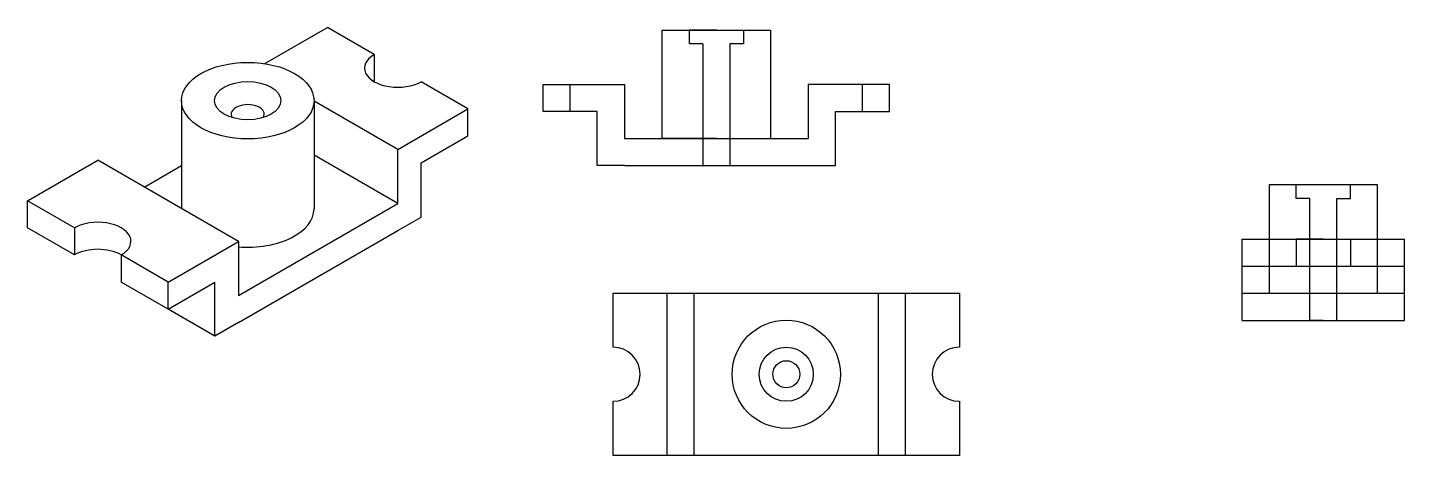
# Model space of a CAD drawing. Header units: millimetres. Extents: x 2000 to 2509, y 1143 to 1301.
import ezdxf

# ---------------------------------------------------------------- set-up
doc = ezdxf.new("R2010")
doc.units = ezdxf.units.MM

msp = doc.modelspace()

# ---------------------------------------------------------------- linework, layer by layer
for p, q in [((2087.26, 1287.4), (2110.36, 1300.74)), ((2127.68, 1290.74), (2110.36, 1300.74)), ((2234.15, 1259.75), (2234.15, 1299.75)), ((2234.15, 1299.75), (2254.15, 1299.75)), ((2254.15, 1299.75), (2244.15, 1299.75)), ((2244.15, 1299.75), (2244.15, 1294.75)), ((2254.15, 1299.75), (2274.15, 1299.75)), ((2254.15, 1299.75), (2264.15, 1299.75)), ((2264.15, 1299.75), (2264.15, 1294.75)), ((2274.15, 1299.75), (2274.15, 1259.75)), ((2249.15, 1294.75), (2244.15, 1294.75)), ((2249.15, 1294.75), (2249.15, 1249.75)), ((2264.15, 1294.75), (2259.15, 1294.75)), ((2259.15, 1294.75), (2259.15, 1249.75)), ((2127.68, 1290.74), (2127.68, 1280.74)), ((2162.32, 1270.74), (2145, 1280.74)), ((2190.15, 1269.75), (2190.15, 1279.75)), ((2190.15, 1279.75), (2220.15, 1279.75)), ((2200.15, 1269.75), (2200.15, 1279.75)), ((2220.15, 1279.75), (2220.15, 1259.75)), ((2318.15, 1279.75), (2288.15, 1279.75)), ((2288.15, 1279.75), (2288.15, 1259.75)), ((2308.15, 1269.75), (2308.15, 1279.75)), ((2318.15, 1269.75), (2318.15, 1279.75)), ((2056.42, 1273.74), (2056.42, 1233.88)), ((2105.41, 1273.74), (2105.41, 1233.74)), ((2136.34, 1255.74), (2105.41, 1273.6)), ((2136.34, 1255.74), (2162.32, 1270.74)), ((2162.32, 1260.74), (2162.32, 1270.74)), ((2210.15, 1269.75), (2190.15, 1269.75)), ((2210.15, 1249.75), (2210.15, 1269.75)), ((2298.15, 1249.75), (2298.15, 1269.75)), ((2298.15, 1269.75), (2318.15, 1269.75)), ((2145, 1250.74), (2162.32, 1260.74)), ((2220.15, 1259.75), (2288.15, 1259.75)), ((2254.15, 1259.75), (2234.15, 1259.75)), ((2136.34, 1235.74), (2105.41, 1253.6)), ((2136.34, 1235.74), (2136.34, 1255.74)), ((1999.51, 1236.74), (2025.49, 1251.74)), ((2077.45, 1221.74), (2025.49, 1251.74)), ((2056.42, 1249.6), (2042.81, 1241.74)), ((2145, 1230.74), (2145, 1250.74)), ((2220.15, 1249.75), (2210.15, 1249.75)), ((2220.15, 1249.75), (2288.15, 1249.75)), ((2288.15, 1249.75), (2298.15, 1249.75)), ((2498.53, 1242.58), (2458.53, 1242.58)), ((2458.53, 1242.58), (2458.53, 1202.58)), ((2468.53, 1237.58), (2468.53, 1242.58)), ((2488.53, 1237.58), (2488.53, 1242.58)), ((2498.53, 1202.58), (2498.53, 1242.58)), ((2473.53, 1237.58), (2468.53, 1237.58)), ((2473.53, 1192.58), (2473.53, 1237.58)), ((2483.53, 1192.58), (2483.53, 1237.58)), ((2483.53, 1237.58), (2488.53, 1237.58)), ((1999.51, 1226.74), (1999.51, 1236.74)), ((2016.83, 1226.74), (1999.51, 1236.74)), ((2077.45, 1201.74), (2136.34, 1235.74)), ((2016.83, 1216.74), (1999.51, 1226.74)), ((2016.83, 1226.74), (2016.83, 1216.74)), ((2136.34, 1225.74), (2145, 1230.74)), ((2051.47, 1206.74), (2077.45, 1221.74)), ((2077.45, 1191.74), (2136.34, 1225.74)), ((2077.45, 1221.74), (2077.45, 1201.74)), ((2448.53, 1212.58), (2448.53, 1222.58)), ((2448.53, 1222.58), (2508.53, 1222.58)), ((2478.53, 1222.58), (2468.53, 1222.58)), ((2468.53, 1222.58), (2468.53, 1212.58)), ((2478.53, 1222.58), (2488.53, 1222.58)), ((2488.53, 1222.58), (2488.53, 1212.58)), ((2508.53, 1212.58), (2508.53, 1222.58)), ((2051.47, 1206.74), (2034.15, 1216.74)), ((2034.15, 1216.74), (2034.15, 1206.74)), ((2448.53, 1192.58), (2448.53, 1212.58)), ((2448.53, 1212.58), (2508.53, 1212.58)), ((2468.53, 1212.58), (2488.53, 1212.58)), ((2508.53, 1192.58), (2508.53, 1212.58)), ((2051.47, 1196.74), (2034.15, 1206.74)), ((2051.47, 1196.74), (2068.79, 1206.74)), ((2051.47, 1196.74), (2051.47, 1206.74)), ((2068.79, 1186.74), (2068.79, 1206.74)), ((2215.99, 1202.67), (2343.99, 1202.67)), ((2215.99, 1182.67), (2215.99, 1202.67)), ((2235.99, 1142.67), (2235.99, 1202.67)), ((2245.99, 1142.67), (2245.99, 1202.67)), ((2313.99, 1202.67), (2313.99, 1142.67)), ((2323.99, 1202.67), (2323.99, 1142.67)), ((2343.99, 1202.67), (2343.99, 1182.67)), ((2448.53, 1192.58), (2448.53, 1202.58)), ((2448.53, 1202.58), (2508.53, 1202.58)), ((2478.53, 1202.58), (2498.53, 1202.58)), ((2068.79, 1186.74), (2051.47, 1196.74)), ((2077.45, 1191.74), (2068.79, 1186.74)), ((2448.53, 1192.58), (2508.53, 1192.58)), ((2478.53, 1192.58), (2473.53, 1192.58)), ((2478.53, 1192.58), (2483.53, 1192.58)), ((2215.99, 1142.67), (2215.99, 1162.67)), ((2343.99, 1162.67), (2343.99, 1142.67)), ((2343.99, 1142.67), (2215.99, 1142.67))]:
    msp.add_line(p, q)
for radius in [20, 10, 5]:
    msp.add_circle((2279.99, 1172.67), radius)
for centre, start, end in [((2215.99, 1172.67), 270, 90), ((2343.99, 1172.67), 90, 270)]:
    msp.add_arc(centre, 10, start, end)
for major_axis in [(-24.49, 0), (-12.25, 0)]:
    msp.add_ellipse((2080.92, 1273.74), major_axis=major_axis, ratio=0.57735)
for centre, major_axis, start_param, end_param in [((2136.34, 1285.74), (-12.25, 0), 5.497787, 8.63938), ((2080.92, 1268.74), (-6.12, 0), 2.780226, 6.644552), ((2080.92, 1233.74), (-24.49, 0), 1.428899, 3.141593), ((2025.49, 1221.74), (-12.25, 0), 2.356194, 5.497787), ((2025.49, 1211.74), (-12.25, 0), 3.926991, 5.497787)]:
    msp.add_ellipse(centre, major_axis=major_axis, ratio=0.57735, start_param=start_param, end_param=end_param)

doc.saveas('drawing.dxf')
